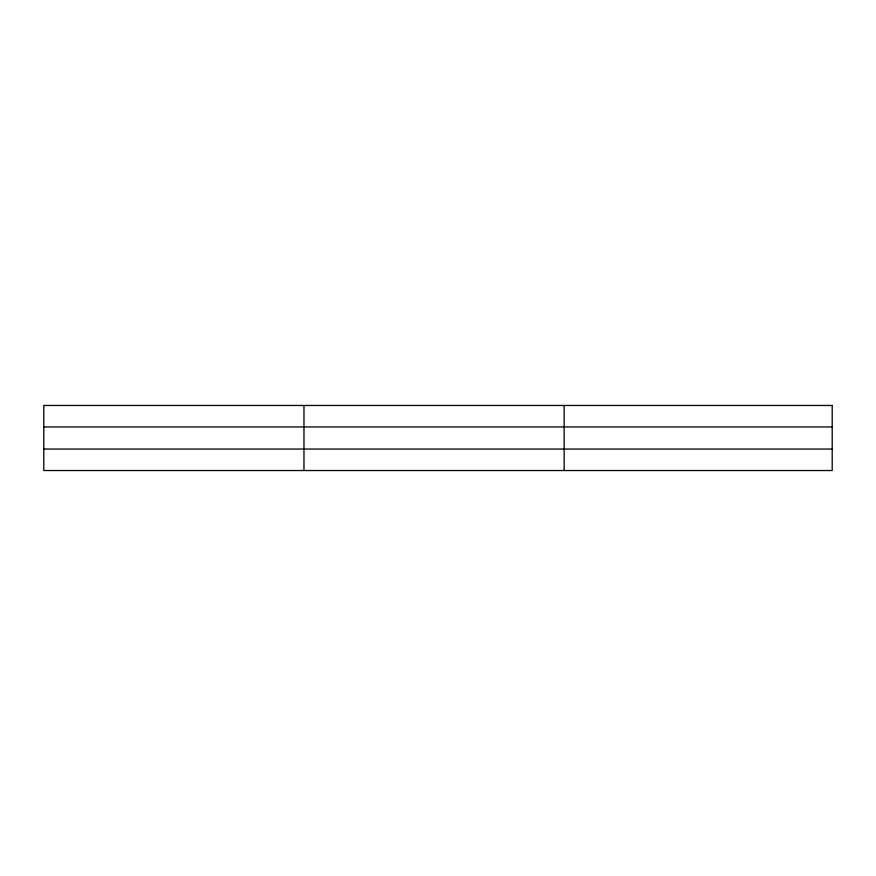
<?xml version="1.0" encoding="UTF-8"?>
<svg xmlns="http://www.w3.org/2000/svg" width="876" height="876" viewBox="0 0 876 876"><rect width="100%" height="100%" fill="white"/><g stroke="black" fill="none" stroke-linecap="round" stroke-linejoin="round"><path stroke-width="1.31" d="M303.972 470.532L303.972 405.468M564.144 470.532L564.144 405.468M43.8 426.94L832.2 426.94M43.8 449.06L832.2 449.06M832.2 405.468L832.2 470.532L43.8 470.532L43.8 405.468L832.2 405.468"/></g></svg>
